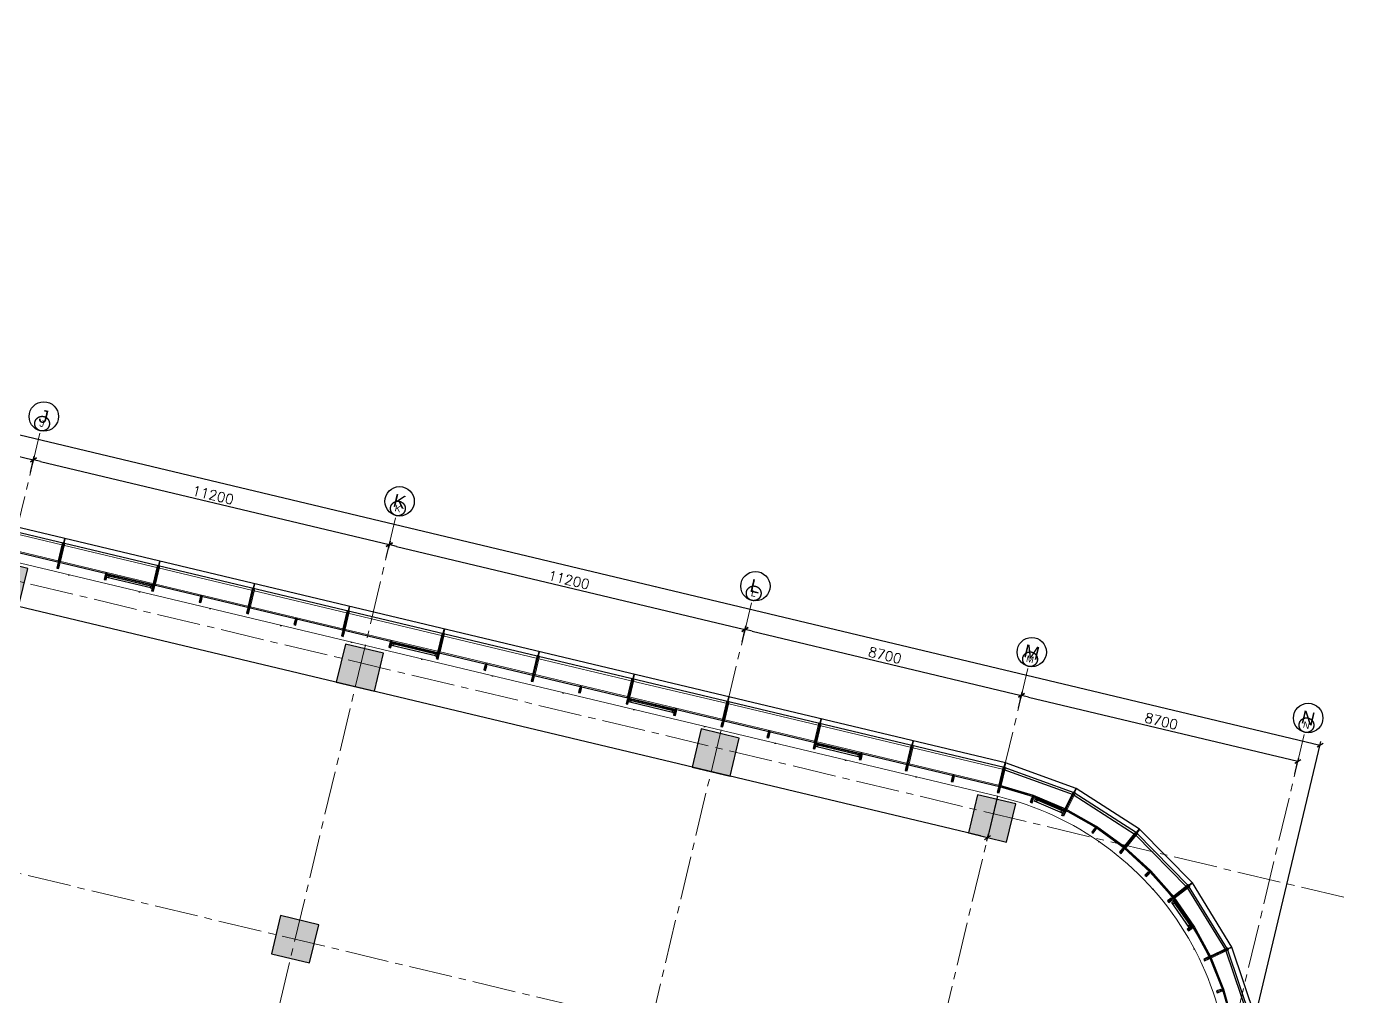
# Model space of a CAD drawing. Header units: millimetres. Extents: x 783817721 to 783927949, y 1443754877 to 1443839643.
# Drawn here: x 783886241 to 783926664, y 1443807945 to 1443837664 of the extents above; entities that cross this region are included whole.
import ezdxf
from ezdxf.enums import TextEntityAlignment as Align

# ---------------------------------------------------------------- set-up
doc = ezdxf.new("R2010")
doc.units = ezdxf.units.MM
doc.header["$LTSCALE"] = 700
doc.header["$PDMODE"] = 32
doc.header["$PDSIZE"] = 0.35
for name, pattern in [('CENTER2', [28.575, 19.05, -3.175, 3.175, -3.175]), ('DOT2', [3.175, 0, -3.175]), ('HIDDEN', [9.525, 6.35, -3.175]), ('HIDDEN2', [0.1875, 0.125, -0.0625]), ('x-1-002 base$0$B0703', [4.6875, 3.125, -1.5625])]:
    doc.linetypes.add(name, pattern=pattern)
doc.layers.get('0').update_dxf_attribs({"linetype": 'CONTINUOUS'})
doc.layers.get('Defpoints').update_dxf_attribs({"linetype": 'CONTINUOUS'})
for name, color, linetype, lineweight in [('2-004-Parking Entrance-section base$0$00ANNO-d', 9, 'CONTINUOUS', 5), ('A-GRID', 31, 'CENTER2', 5), ('A-SLAB', 5, 'CONTINUOUS', 9), ('x-1-002 base$0$28STRU-z', 8, 'x-1-002 base$0$B0703', 9), ('x-1-002 base$0$31EXFR', 7, 'CONTINUOUS', 25), ('x-1-002 base$0$31EXFR-a', 6, 'CONTINUOUS', 13)]:
    doc.layers.add(name, color=color, linetype=linetype, lineweight=lineweight)
for name, color, linetype in [('A-COL', 31, 'CONTINUOUS'), ('A-COL-HAT', 250, 'CONTINUOUS'), ('A-DIM-GRID', 3, 'CONTINUOUS'), ('A-GLAZING', 1, 'CONTINUOUS'), ('A-GN', 2, 'CONTINUOUS'), ('A-UNS profile', 1, 'CONTINUOUS'), ('A-Wall cutout', 6, 'HIDDEN2'), ('A-Wall Cutout marking', 6, 'HIDDEN'), ('x-1-002 base$0$00DM50', 9, 'CONTINUOUS'), ('x-1-002 base$0$31 EXFR', 7, 'CONTINUOUS')]:
    doc.layers.add(name, color=color, linetype=linetype)
doc.layers.add('x-1-002 base$0$31EXFR-hlp', color=32, linetype='CONTINUOUS', plot=False)
doc.layers.add('x-1-002 base$0$41EXFI-hlp', color=32, linetype='CONTINUOUS', lineweight=18, plot=False)
doc.layers.add('x-1-003 base$0$43FLFI-$', color=32, linetype='CONTINUOUS', lineweight=18, plot=False)
doc.layers.get('A-Wall cutout').off()
doc.styles.add('Arial', font='arial.ttf')
doc.styles.add('ROMANS', font='romans.shx')
doc.dimstyles.new('A-DIM-GRID-100', dxfattribs={"dimscale": 100, "dimtxt": 3, "dimasz": 2.25, "dimexe": 0.18, "dimexo": 0, "dimgap": 0.75, "dimtad": 1, "dimdec": 0, "dimzin": 0, "dimdsep": 46, "dimtxsty": 'ROMANS', "dimblk": 'AR-DIM-ARROW', "dimcen": 2, "dimclrd": 256, "dimclre": 8, "dimclrt": 7, "dimaunit": 1, "dimadec": 0, "dimazin": 0, "dimtfac": 1, "dimtdec": 0, "dimtix": 1, "dimtofl": 0, "dimtmove": 2, "dimatfit": 3, "dimldrblk": 'AR-LED-ARROW', "dimfxl": 0.18, "dimtolj": 1, "dimtzin": 0, "dimlwd": -1, "dimlwe": -1, "dimarcsym": 0})

# ---------------------------------------------------------------- blocks, each defined once
blk = doc.blocks.new('TAG-GRID-NO')
blk.add_circle((0, 0), 4.5)
at = {"color": 6, "style": 'Arial'}
blk.add_attdef('AA', text='', height=4, dxfattribs=at).set_placement((0, 0), align=Align.MIDDLE_CENTER)
blk = doc.blocks.new('col-2 -15')
at = {"layer": 'A-COL-HAT', "ltscale": 0.1}
h = blk.add_hatch(color=256, dxfattribs=at)
h.dxf.hatch_style = 1
h.paths.add_polyline_path([(52900, 42750), (54100, 42750), (54100, 43950), (52900, 43950)])
h = blk.add_hatch(color=256, dxfattribs=at)
h.dxf.hatch_style = 1
h.paths.add_polyline_path([(64100, 42750), (65300, 42750), (65300, 43950), (64100, 43950)])
h = blk.add_hatch(color=256, dxfattribs=at)
h.dxf.hatch_style = 1
h.paths.add_polyline_path([(75300, 42750), (76500, 42750), (76500, 43950), (75300, 43950)])
h = blk.add_hatch(color=256, dxfattribs=at)
h.dxf.hatch_style = 1
h.paths.add_polyline_path([(84000, 42750), (85200, 42750), (85200, 43950), (84000, 43950)])
h = blk.add_hatch(color=256, dxfattribs=at)
h.dxf.hatch_style = 1
h.paths.add_polyline_path([(64100, 34200), (65300, 34200), (65300, 35400), (64100, 35400)])
at = {"layer": 'A-COL', "color": 9, "linetype": 'DOT2'}
blk.add_lwpolyline([(84600, -550), (8700, -550, -0.414214), (-550, 8700), (-550, 34800, -0.414214), (8700, 44050), (84600, 44050, -0.414214), (93850, 34800), (93850, 8700, -0.414214)], format="xyb", close=True, dxfattribs=at)
at = {"layer": 'A-COL', "ltscale": 0.1}
for points in [[(52900, 42750), (54100, 42750), (54100, 43950), (52900, 43950)], [(64100, 42750), (65300, 42750), (65300, 43950), (64100, 43950)], [(75300, 42750), (76500, 42750), (76500, 43950), (75300, 43950)], [(84000, 42750), (85200, 42750), (85200, 43950), (84000, 43950)], [(64100, 34200), (65300, 34200), (65300, 35400), (64100, 35400)]]:
    blk.add_lwpolyline(points, close=True, dxfattribs=at)
at = {"layer": 'A-GRID', "color": 1, "ltscale": 0.1}
for p, q in [((53500, -5272), (53500, 48139)), ((64700, -5272), (64700, 48139)), ((75900, -5272), (75900, 48139)), ((84600, -5272), (84600, 48139)), ((93300, -5272), (93300, 48139)), ((-3711, 43500), (95724, 43500)), ((-3711, 34800), (95724, 34800))]:
    blk.add_line(p, q, dxfattribs=at)
at = {"layer": 'A-GN', "xscale": 100.0000000000001, "yscale": 100.0000000000001, "zscale": 100.0000000000001, "rotation": 359.9999999138098}
for p, values in [((53500, 48589), {'AA': 'J'}), ((64700, 48589), {'AA': 'K'}), ((75900, 48589), {'AA': 'L'}), ((84600, 48589), {'AA': 'M'}), ((93300, 48589), {'AA': 'N'})]:
    blk.add_blockref('TAG-GRID-NO', p, dxfattribs=at).add_auto_attribs(values)
blk = doc.blocks.new('Grid -01')
at = {"layer": 'A-Wall Cutout marking', "color": 2, "xscale": 50, "yscale": 50, "zscale": 50, "rotation": 359.9999999055467}
for p, values in [((45400, 246772), {'AA': 'J'}), ((56600, 246772), {'AA': 'K'}), ((67800, 246772), {'AA': 'L'}), ((76500, 246772), {'AA': 'M'}), ((85200, 246772), {'AA': 'N'})]:
    blk.add_blockref('TAG-GRID-NO', p, dxfattribs=at).add_auto_attribs(values)
blk = doc.blocks.new('AR-DIM-ARROW')
for p, q in [((-1, 0), (0, 0)), ((0, -0.5), (0, 0.5))]:
    blk.add_line(p, q)
at = {"color": 6}
blk.add_line((-0.35, -0.35), (0.35, 0.35), dxfattribs=at)
blk = doc.blocks.new('*D393')
at = {"layer": 'A-DIM-GRID', "color": 8, "transparency": 16777216}
for p, q in [((783875469, 1443826593), (783875567, 1443827004)), ((783886363, 1443823995), (783886461, 1443824405))]:
    blk.add_line(p, q, dxfattribs=at)
at = {"layer": 'A-DIM-GRID', "transparency": 16777216}
blk.add_line((783875782, 1443826934), (783886238, 1443824440), dxfattribs=at)
at = {"layer": 'Defpoints', "color": 0, "transparency": 16777216}
for p in [(783875469, 1443826593, 0), (783886457, 1443824388), (783886363, 1443823995, 0)]:
    blk.add_point(p, dxfattribs=at)
at = {"layer": 'A-DIM-GRID', "transparency": 16777216, "xscale": 225, "yscale": 225, "zscale": 225}
for p, rotation in [((783875563, 1443826987), 166.5826444062369), ((783886457, 1443824388), 346.5826444062369)]:
    blk.add_blockref('AR-DIM-ARROW', p, dxfattribs=dict(at, rotation=rotation))
at = {"layer": 'A-DIM-GRID', "color": 7, "transparency": 16777216, "insert": (783881062, 1443825906), "char_height": 300, "attachment_point": 5, "rotation": 346.5826, "style": 'ROMANS'}
blk.add_mtext('\\A1;11200', dxfattribs=at)
blk = doc.blocks.new('AR-LED-ARROW')
for p, q in [((0, 0), (-1, 0)), ((-0.35, 0.35), (-0.38, 0.33)), ((0, 0), (-0.38, 0.33)), ((0, 0), (-0.38, -0.33)), ((0, 0), (-0.35, 0.35)), ((0, 0), (-0.35, -0.35)), ((-0.35, -0.35), (-0.38, -0.33))]:
    blk.add_line(p, q)
blk = doc.blocks.new('*D394')
at = {"layer": 'A-DIM-GRID', "color": 8, "transparency": 16777216}
for p, q in [((783886363, 1443823995), (783886461, 1443824405)), ((783897258, 1443821396), (783897356, 1443821806))]:
    blk.add_line(p, q, dxfattribs=at)
at = {"layer": 'A-DIM-GRID', "transparency": 16777216}
blk.add_line((783886676, 1443824335), (783897133, 1443821841), dxfattribs=at)
at = {"layer": 'Defpoints', "color": 0, "transparency": 16777216}
for p in [(783886363, 1443823995, 0), (783897351, 1443821789), (783897258, 1443821396, 0)]:
    blk.add_point(p, dxfattribs=at)
at = {"layer": 'A-DIM-GRID', "transparency": 16777216, "xscale": 225, "yscale": 225, "zscale": 225}
for p, rotation in [((783886457, 1443824388), 166.5826444062369), ((783897351, 1443821789), 346.5826444062369)]:
    blk.add_blockref('AR-DIM-ARROW', p, dxfattribs=dict(at, rotation=rotation))
at = {"layer": 'A-DIM-GRID', "color": 7, "transparency": 16777216, "insert": (783891956, 1443823307), "char_height": 300, "attachment_point": 5, "rotation": 346.5826, "style": 'ROMANS'}
blk.add_mtext('\\A1;11200', dxfattribs=at)
blk = doc.blocks.new('*D395')
at = {"layer": 'A-DIM-GRID', "color": 8, "transparency": 16777216}
for p, q in [((783897258, 1443821396), (783897356, 1443821806)), ((783908152, 1443818797), (783908250, 1443819207))]:
    blk.add_line(p, q, dxfattribs=at)
at = {"layer": 'A-DIM-GRID', "transparency": 16777216}
blk.add_line((783897570, 1443821737), (783908027, 1443819242), dxfattribs=at)
at = {"layer": 'Defpoints', "color": 0, "transparency": 16777216}
for p in [(783897258, 1443821396, 0), (783908246, 1443819190), (783908152, 1443818797, 0)]:
    blk.add_point(p, dxfattribs=at)
at = {"layer": 'A-DIM-GRID', "transparency": 16777216, "xscale": 225, "yscale": 225, "zscale": 225}
for p, rotation in [((783897351, 1443821789), 166.5826444062369), ((783908246, 1443819190), 346.5826444062369)]:
    blk.add_blockref('AR-DIM-ARROW', p, dxfattribs=dict(at, rotation=rotation))
at = {"layer": 'A-DIM-GRID', "color": 7, "transparency": 16777216, "insert": (783902851, 1443820708), "char_height": 300, "attachment_point": 5, "rotation": 346.5826, "style": 'ROMANS'}
blk.add_mtext('\\A1;11200', dxfattribs=at)
blk = doc.blocks.new('*D396')
at = {"layer": 'A-DIM-GRID', "color": 8, "transparency": 16777216}
for p, q in [((783908152, 1443818797), (783908250, 1443819207)), ((783916614, 1443816778), (783916712, 1443817189))]:
    blk.add_line(p, q, dxfattribs=at)
at = {"layer": 'A-DIM-GRID', "transparency": 16777216}
blk.add_line((783908465, 1443819138), (783916489, 1443817223), dxfattribs=at)
at = {"layer": 'Defpoints', "color": 0, "transparency": 16777216}
for p in [(783908152, 1443818797, 0), (783916708, 1443817171), (783916614, 1443816778, 0)]:
    blk.add_point(p, dxfattribs=at)
at = {"layer": 'A-DIM-GRID', "transparency": 16777216, "xscale": 225, "yscale": 225, "zscale": 225}
for p, rotation in [((783908246, 1443819190), 166.5826444062369), ((783916708, 1443817171), 346.5826444062369)]:
    blk.add_blockref('AR-DIM-ARROW', p, dxfattribs=dict(at, rotation=rotation))
at = {"layer": 'A-DIM-GRID', "color": 7, "transparency": 16777216, "insert": (783912529, 1443818399), "char_height": 300, "attachment_point": 5, "rotation": 346.5826, "style": 'ROMANS'}
blk.add_mtext('\\A1;8700', dxfattribs=at)
blk = doc.blocks.new('*D397')
at = {"layer": 'A-DIM-GRID', "color": 8, "transparency": 16777216}
for p, q in [((783916614, 1443816778), (783916712, 1443817189)), ((783925077, 1443814759), (783925175, 1443815170))]:
    blk.add_line(p, q, dxfattribs=at)
at = {"layer": 'A-DIM-GRID', "transparency": 16777216}
blk.add_line((783916927, 1443817119), (783924952, 1443815205), dxfattribs=at)
at = {"layer": 'Defpoints', "color": 0, "transparency": 16777216}
for p in [(783916614, 1443816778, 0), (783925171, 1443815152), (783925077, 1443814759, 0)]:
    blk.add_point(p, dxfattribs=at)
at = {"layer": 'A-DIM-GRID', "transparency": 16777216, "xscale": 225, "yscale": 225, "zscale": 225}
for p, rotation in [((783916708, 1443817171), 166.5826444062369), ((783925171, 1443815152), 346.5826444062369)]:
    blk.add_blockref('AR-DIM-ARROW', p, dxfattribs=dict(at, rotation=rotation))
at = {"layer": 'A-DIM-GRID', "color": 7, "transparency": 16777216, "insert": (783920992, 1443816381), "char_height": 300, "attachment_point": 5, "rotation": 346.5826, "style": 'ROMANS'}
blk.add_mtext('\\A1;8700', dxfattribs=at)
blk = doc.blocks.new('x-1-002 base$0$41EXFI_Substucture area_corner')
at = {"layer": 'A-UNS profile', "color": 9}
for points in [[(10300, 0), (10300, 8), (10043, 2292), (9281, 4469), (8054, 6423), (6423, 8054), (4469, 9281), (2292, 10043), (8, 10300), (0, 10300)], [(10150, 0), (9896, 2259), (9145, 4404), (7936, 6328), (6328, 7936), (4404, 9145), (2259, 9896), (0, 10150)]]:
    blk.add_lwpolyline(points, dxfattribs=at)
blk = doc.blocks.new('x-1-002 base$0$41EXFI_Substucture area_full')
at = {"layer": 'A-UNS profile', "color": 9}
for points in [[(73400, 10300), (-2500, 10300)], [(73400, 10150), (-2500, 10150)]]:
    blk.add_lwpolyline(points, dxfattribs=at)
blk.add_blockref('x-1-002 base$0$41EXFI_Substucture area_corner', (73400, 0), dxfattribs=at)
blk = doc.blocks.new('x-1-002 base$0$41_UNS_Mullion')
at = {"layer": 'x-1-002 base$0$31EXFR', "color": 8}
for points in [[(-30, -20), (30, -20), (30, 10), (-30, 10)], [(-11, -45), (-30, -45), (-30, -185), (30, -185), (30, -45), (11, -45), (11, -20), (-11, -20)]]:
    blk.add_lwpolyline(points, close=True, dxfattribs=at)
at = {"layer": 'x-1-002 base$0$41EXFI-hlp', "color": 8}
blk.add_lwpolyline([(0, 0), (0, -185)], dxfattribs=at)
blk = doc.blocks.new('x-1-002 base$0$41_UNS_Mullion_OPENABLE_hiden')
at = {"layer": 'x-1-002 base$0$31EXFR', "color": 1}
for points in [[(989, 140), (989, 165), (11, 165), (11, 140)], [(32.5, 75), (32.5, 140), (57.5, 140), (94.5, 140), (94.5, 85), (72.5, 85), (72.5, 75)], [(967.5, 75), (967.5, 140), (32.5, 140), (32.5, 75)], [(967.5, 75), (967.5, 140), (905.5, 140), (905.5, 85), (917.5, 85), (917.5, 75)]]:
    blk.add_lwpolyline(points, close=True, dxfattribs=at)
blk = doc.blocks.new('x-1-002 base$0$grill separation_structure plan')
at = {"layer": 'x-1-002 base$0$28STRU-z'}
for points in [[(-37, 10), (-37, -608), (0, -608), (37, -608), (37, 10)], [(11, -1), (11, -740), (-11, -740), (-11, -1)]]:
    blk.add_lwpolyline(points, dxfattribs=at)
at = {"layer": 'x-1-002 base$0$31EXFR-a'}
blk.add_lwpolyline([(0, 0), (0, -608)], dxfattribs=at)
blk = doc.blocks.new('x-1-002 base$0$28_Stru_Catwalk supporting structure')
at = {"rotation": 179.9999999999999}
for p in [(54993, 44360), (57980, 44360), (60967, 44360), (63953, 44360), (66940, 44360), (69927, 44360), (72913, 44360), (75900, 44360), (78800, 44360), (81700, 44360), (84600, 44360)]:
    blk.add_blockref('x-1-002 base$0$grill separation_structure plan', p, dxfattribs=at)
at = {"extrusion": (-6.12668e-07, -2.68501e-06, 1), "rotation": 167.1441409259409}
blk.add_blockref('x-1-002 base$0$grill separation_structure plan', (86727, 44120, 0), dxfattribs=at)
at = {"extrusion": (6.88395e-08, 1.42982e-07, 1), "rotation": 154.2856478742695}
blk.add_blockref('x-1-002 base$0$grill separation_structure plan', (88748, 43413, 0), dxfattribs=at)
at = {"extrusion": (9.76269e-08, 1.22458e-07, 1), "rotation": 141.4290800939364}
blk.add_blockref('x-1-002 base$0$grill separation_structure plan', (90561, 42274, 0), dxfattribs=at)
at = {"extrusion": (1.2084e-07, 9.64044e-08, 1), "rotation": 128.5711491654048}
blk.add_blockref('x-1-002 base$0$grill separation_structure plan', (92074, 40761, 0), dxfattribs=at)
blk = doc.blocks.new('x-1-002 base$0$31_Exfr_Catwalk')
at = {"layer": 'A-UNS profile', "color": 9, "extrusion": (8.5566e-09, 1.63006e-07, 1), "elevation": 0}
blk.add_lwpolyline([(86845, 44637), (86734, 44150), (85674, 44329), (84600, 44390), (84600, 44890)], close=True, dxfattribs=at)
at = {"layer": 'A-UNS profile', "color": 9, "extrusion": (4.41085e-08, 1.54891e-07, 1), "elevation": 0}
blk.add_lwpolyline([(88978, 43891), (88761, 43440), (87767, 43852), (86734, 44150), (86845, 44637)], close=True, dxfattribs=at)
at = {"layer": 'A-UNS profile', "color": 9, "extrusion": (7.6544e-08, 1.39271e-07, 1), "elevation": 0}
blk.add_lwpolyline([(90891, 42689), (90579, 42298), (89702, 42920), (88761, 43440), (88978, 43891)], close=True, dxfattribs=at)
at = {"layer": 'A-UNS profile', "color": 9, "extrusion": (1.04319e-07, 1.17121e-07, 1), "elevation": 0}
blk.add_lwpolyline([(92489, 41091), (92098, 40779), (91381, 41581), (90579, 42298), (90891, 42689)], close=True, dxfattribs=at)
at = {"layer": 'A-UNS profile', "color": 9, "extrusion": (1.26181e-07, 8.97071e-08, 1), "elevation": 0}
blk.add_lwpolyline([(93691, 39178), (93240, 38961), (92720, 39902), (92098, 40779), (92489, 41091)], close=True, dxfattribs=at)
at = {"layer": 'x-1-002 base$0$31EXFR-a', "color": 9, "elevation": 0}
for points in [[(52007, 44390), (54993, 44390), (54993, 44890), (52007, 44890)], [(54993, 44390), (57980, 44390), (57980, 44890), (54993, 44890)], [(57980, 44390), (60967, 44390), (60967, 44890), (57980, 44890)], [(60967, 44390), (63953, 44390), (63953, 44890), (60967, 44890)], [(63953, 44390), (66940, 44390), (66940, 44890), (63953, 44890)], [(66940, 44390), (69927, 44390), (69927, 44890), (66940, 44890)], [(69927, 44390), (72913, 44390), (72913, 44890), (69927, 44890)], [(72913, 44390), (75900, 44390), (75900, 44890), (72913, 44890)], [(75900, 44390), (78800, 44390), (78800, 44890), (75900, 44890)], [(78800, 44390), (81700, 44390), (81700, 44890), (78800, 44890)], [(81700, 44390), (84600, 44390), (84600, 44890), (81700, 44890)]]:
    blk.add_lwpolyline(points, close=True, dxfattribs=at)
blk = doc.blocks.new('*U53')
at = {"layer": 'A-GLAZING'}
for points in [[(1482, 140), (1482, 165), (11, 165), (11, 140)], [(32, 75), (32, 140), (57, 140), (94, 140), (94, 85), (72, 85), (72, 75)], [(32, 140), (1461, 140), (1461, 75), (32, 75)], [(1461, 75), (1461, 140), (1399, 140), (1399, 85), (1411, 85), (1411, 75)]]:
    blk.add_lwpolyline(points, close=True, dxfattribs=at)
at = {"layer": 'x-1-003 base$0$43FLFI-$'}
for p, q in [((0, 0), (0, 186)), ((1493, 0), (1493, 100))]:
    blk.add_line(p, q, dxfattribs=at)
blk = doc.blocks.new('*U55')
at = {"layer": 'A-GLAZING'}
for points in [[(1439, 140), (1439, 165), (11, 165), (11, 140)], [(32.5, 75), (32.5, 140), (57.5, 140), (94.5, 140), (94.5, 85), (72.5, 85), (72.5, 75)], [(32.5, 140), (1417.5, 140), (1417.5, 75), (32.5, 75)], [(1417.5, 75), (1417.5, 140), (1355.5, 140), (1355.5, 85), (1367.5, 85), (1367.5, 75)]]:
    blk.add_lwpolyline(points, close=True, dxfattribs=at)
at = {"layer": 'x-1-003 base$0$43FLFI-$'}
for p, q in [((0, 0), (0, 185.6)), ((1450, 0), (1450, 100))]:
    blk.add_line(p, q, dxfattribs=at)
blk = doc.blocks.new('A$Ce1eada2b')
at = {"layer": 'x-1-002 base$0$31EXFR-a', "color": 9}
for points in [[(50164, 23449), (-25736, 23449)], [(58768, 18043), (58250, 18980), (57630, 19854), (56917, 20652), (56118, 21366), (55245, 21985), (54308, 22504), (53327, 22910), (52289, 23210), (51233, 23389), (50164, 23449)]]:
    blk.add_lwpolyline(points, dxfattribs=at)
at = {"layer": 'x-1-002 base$0$31EXFR-hlp'}
blk.add_lwpolyline([(-25736, -21751), (50164, -21751, 0.414214), (59714, -12201), (59714, 13899, 0.414214), (50164, 23449), (-25736, 23449, 0.414214), (-35286, 13899), (-35286, -12201, 0.414214)], format="xyb", close=True, dxfattribs=at)
at = {"color": 9}
blk.add_blockref('x-1-002 base$0$41EXFI_Substucture area_full', (-23236, 13899), dxfattribs=at)
for name, p in [('*U53', (22051, 23264)), ('*U53', (31011, 23264)), ('*U53', (38477, 23264)), ('*U55', (44364, 23264))]:
    blk.add_blockref(name, p)
for p, xscale, rotation in [((52248, 23029), -0.9999999999999998, 350.3574883867682), ((56786, 20521), -0.9999999999999999, 318.2147068020024)]:
    blk.add_blockref('x-1-002 base$0$41_UNS_Mullion_OPENABLE_hiden', p, dxfattribs=dict(xscale=xscale, rotation=rotation))
at = {"rotation": 141.4311275195198}
blk.add_blockref('x-1-002 base$0$grill separation_structure plan', (56125, 21374), dxfattribs=at)
at = {"layer": 'x-1-002 base$0$00DM50'}
blk.add_blockref('x-1-002 base$0$28_Stru_Catwalk supporting structure', (-34436, -20901), dxfattribs=at)
at = {"layer": 'x-1-002 base$0$31 EXFR'}
blk.add_blockref('x-1-002 base$0$31_Exfr_Catwalk', (-34436, -20901), dxfattribs=at)
at = {"layer": 'x-1-002 base$0$31EXFR'}
for p in [(20557, 23449), (22051, 23449), (23544, 23449), (25037, 23449), (26531, 23449), (28024, 23449), (29517, 23449), (31011, 23449), (32504, 23449), (33997, 23449), (35491, 23449), (36984, 23449), (38477, 23449), (39971, 23449), (41464, 23449), (42914, 23449), (44364, 23449), (45814, 23449), (47264, 23449), (48714, 23449), (50164, 23449)]:
    blk.add_blockref('x-1-002 base$0$41_UNS_Mullion', p, dxfattribs=at)
for p, rotation in [((51233, 23389), 353.5716484290801), ((53327, 22910), 337.4999999998428), ((54308, 22504), 334.285714284284), ((55245, 21986), 327.9487500208582), ((56118, 21366), 321.4285714325622), ((56917, 20652), 315.0566980050295), ((57630, 19854), 308.5714285739559), ((58250, 18980), 302.1854816274766)]:
    blk.add_blockref('x-1-002 base$0$41_UNS_Mullion', p, dxfattribs=dict(at, rotation=rotation))
at = {"layer": 'x-1-002 base$0$31EXFR', "xscale": -0.9999999999999999, "rotation": 347.1427350071993}
blk.add_blockref('x-1-002 base$0$41_UNS_Mullion', (52289, 23210), dxfattribs=at)
blk = doc.blocks.new('*D431')
at = {"layer": 'A-DIM-GRID', "color": 8, "transparency": 16777216}
for p, q in [((783842143, 1443831695), (783841837, 1443830413)), ((783915972, 1443814083), (783915666, 1443812801))]:
    blk.add_line(p, q, dxfattribs=at)
at = {"layer": 'A-DIM-GRID', "transparency": 16777216}
blk.add_line((783915451, 1443812870), (783842060, 1443830378), dxfattribs=at)
at = {"layer": 'Defpoints', "color": 0, "transparency": 16777216}
for p in [(783842143, 1443831695, 0), (783841841, 1443830430), (783915972, 1443814083, 0)]:
    blk.add_point(p, dxfattribs=at)
at = {"layer": 'A-DIM-GRID', "transparency": 16777216, "xscale": 225, "yscale": 225, "zscale": 225}
for p, rotation in [((783841841, 1443830430), 166.5826444062369), ((783915670, 1443812818), 346.5826444062369)]:
    blk.add_blockref('AR-DIM-ARROW', p, dxfattribs=dict(at, rotation=rotation))
at = {"layer": 'A-DIM-GRID', "color": 7, "transparency": 16777216, "insert": (783878808, 1443821843), "char_height": 300, "attachment_point": 5, "rotation": 346.5826, "style": 'ROMANS'}
blk.add_mtext('\\A1;75900', dxfattribs=at)
blk = doc.blocks.new('*D99')
at = {"layer": 'A-DIM-GRID', "color": 8, "transparency": 16777216}
for p, q in [((783830850, 1443824219), (783834036, 1443837572)), ((783922822, 1443802939), (783925859, 1443815667))]:
    blk.add_line(p, q, dxfattribs=at)
at = {"layer": 'A-DIM-GRID', "transparency": 16777216}
blk.add_line((783834250, 1443837502), (783925636, 1443815702), dxfattribs=at)
at = {"layer": 'Defpoints', "color": 0, "transparency": 16777216}
for p in [(783830850, 1443824219), (783925854, 1443815650), (783922822, 1443802939)]:
    blk.add_point(p, dxfattribs=at)
at = {"layer": 'A-DIM-GRID', "transparency": 16777216, "xscale": 225, "yscale": 225, "zscale": 225}
for p, rotation in [((783834031, 1443837554), 166.5826029587621), ((783925854, 1443815650), 346.5826029587622)]:
    blk.add_blockref('AR-DIM-ARROW', p, dxfattribs=dict(at, rotation=rotation))
at = {"layer": 'A-DIM-GRID', "color": 7, "transparency": 16777216, "insert": (783879995, 1443826821), "char_height": 300, "attachment_point": 5, "rotation": 346.5826, "style": 'ROMANS'}
blk.add_mtext('\\A1;94400', dxfattribs=at)

msp = doc.modelspace()

# ---------------------------------------------------------------- linework, layer by layer
at = {"layer": 'A-SLAB', "elevation": 0}
msp.add_lwpolyline([(783905622.4, 1443770700), (783831794.1, 1443788312.1, -0.4142136), (783824942.9, 1443799456), (783830999.2, 1443824843.6, -0.4142136), (783842143.2, 1443831694.7), (783915971.5, 1443814082.7, -0.4142136), (783922822.6, 1443802938.8), (783916766.3, 1443777551.2, -0.4142136)], format="xyb", close=True, dxfattribs=at)

# ---------------------------------------------------------------- block references
at = {"layer": '2-004-Parking Entrance-section base$0$00ANNO-d', "rotation": 346.5826406504963}
msp.add_blockref('A$Ce1eada2b', (783861805.1, 1443803205.5, 0), dxfattribs=at)
at = {"layer": 'A-COL', "rotation": 346.5826406508676}
msp.add_blockref('col-2 -15', (783823459.1, 1443790865.8, 0), dxfattribs=at)
at = {"layer": 'A-Wall cutout', "linetype": 'ByBlock', "rotation": 346.5826406591306}
msp.add_blockref('Grid -01', (783785298.9, 1443595993.5, 0), dxfattribs=at)

# ---------------------------------------------------------------- dimensions: what is measured, and where the dimension line sits
at = {"layer": 'A-DIM-GRID'}
for base, p1, p2, angle, picture, middle in [((783925854.4, 1443815649.6, 0), (783830850.3, 1443824219.4, 0), (783922822.2, 1443802938.9, 0), 346.5826, '*D99', (783879995.1, 1443826820.8, 0)), ((783841841.5, 1443830430.2, 0), (783915971.5, 1443814082.7, 0), (783842143.2, 1443831694.7, 0), 346.58264, '*D431', (783878807.9, 1443821843.1, 0)), ((783886457.1, 1443824387.7, 0), (783875469, 1443826593.4, 0), (783886363.3, 1443823994.5, 0), 346.58264, '*D393', (783881062.2, 1443825906, 0)), ((783897351.4, 1443821788.8, 0), (783886363.3, 1443823994.5, 0), (783897257.6, 1443821395.7, 0), 346.58264, '*D394', (783891956.5, 1443823307.1, 0)), ((783908245.7, 1443819189.9, 0), (783897257.6, 1443821395.7, 0), (783908151.9, 1443818796.8, 0), 346.58264, '*D395', (783902850.8, 1443820708.2, 0)), ((783916708.3, 1443817171.2, 0), (783908151.9, 1443818796.8, 0), (783916614.5, 1443816778, 0), 346.58264, '*D396', (783912529.2, 1443818399.4, 0)), ((783925170.8, 1443815152.4, 0), (783916614.5, 1443816778, 0), (783925077, 1443814759.2, 0), 346.58264, '*D397', (783920991.8, 1443816380.6, 0))]:
    dim = msp.add_linear_dim(base=base, p1=p1, p2=p2, angle=angle, dimstyle='A-DIM-GRID-100', dxfattribs=at)
    dim.commit()
    dim.dimension.update_dxf_attribs({"geometry": picture, "text_midpoint": middle})

doc.saveas('drawing.dxf')
